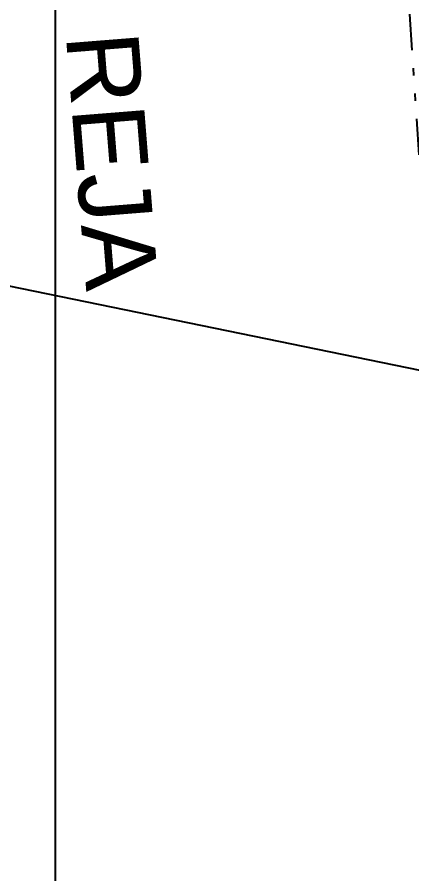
# Model space of a CAD drawing. Extents: x 352140 to 354978, y 6304672 to 6307963.
# Drawn here: x 352299.47 to 352304.93, y 6305413.23 to 6305425.08 of the extents above; entities that cross this region are included whole.
import ezdxf
from ezdxf import colors
from ezdxf.entities.mleader import LeaderData, LeaderLine
from ezdxf.math import Vec2, Vec3

# ---------------------------------------------------------------- set-up
doc = ezdxf.new("R2010")
doc.units = 0
for name, pattern in [('DASHDOT', [1, 0.5, -0.25, 0, -0.25]), ('DASHED', [19.049999999999997, 12.7, -6.35]), ('DIVIDE', [1.25, 0.5, -0.25, 0, -0.25, 0, -0.25])]:
    doc.linetypes.add(name, pattern=pattern)
doc.layers.get('0').update_dxf_attribs({"linetype": 'CONTINUOUS'})
for name, color, linetype in [('01_Dem Ext_Vereda HC', 1, 'CONTINUOUS'), ('03_S2_Pav ext_Borde vereda', 7, 'CONTINUOUS'), ('05_All ext_Txt', 4, 'CONTINUOUS'), ('1-coordenadas', 8, 'CONTINUOUS'), ('1-LINEA DE CIERRO', 7, 'DIVIDE'), ('1-TEXTOS', 7, 'CONTINUOUS'), ('2-ACHURADO PAVIMENTO HORMIGON 3', 8, 'CONTINUOUS')]:
    doc.layers.add(name, color=color, linetype=linetype)
doc.layers.add('0_ASD_LINEA OFICIAL', color=253, linetype='DASHDOT', lineweight=20)
doc.styles.add('ROMANS', font='romans.shx', dxfattribs={"width": 0.75})
doc.styles.add('TEXTIS', font='arial.ttf', dxfattribs={"height": 2})

# ---------------------------------------------------------------- blocks, each defined once
blk = doc.blocks.new('COORDENADAS')
at = {"layer": '1-coordenadas'}
blk.add_line((120, -900.625), (120, -0.625), dxfattribs=at)
blk = doc.blocks.new('_Dot')
at = {"color": 0, "linetype": 'ByBlock', "lineweight": -2}
blk.add_line((-0.5, 0), (-1, 0), dxfattribs=at)
at = {"color": 0, "linetype": 'ByBlock', "const_width": 0.5}
blk.add_lwpolyline([(-0.25, 0, 1), (0.25, 0, 1)], format="xyb", close=True, dxfattribs=at)
blk = doc.blocks.new('A$C27410629')
at = {"layer": '0_ASD_LINEA OFICIAL', "ltscale": 8, "const_width": 0.5}
blk.add_lwpolyline([(108.2221276874889, 588.5412650801409), (107.3695120473967, 588.3108700874454), (106.3373067426874, 601.540489971927), (104.8399032004672, 620.7324855824099), (103.4370467598928, 638.9969361613603), (100.0072314411082, 685.3691653500409, 7.916786295022778e-05), (97.12729606317225, 721.6370601835806, 0.004750322554390458), (91.9126415367391, 781.0934453131649), (90.32654717257537, 798.241543049282), (85.38492037547985, 850.5229603688331), (80.53236033739813, 904.7807716003717), (78.45888305734843, 929.699225202492), (27.91760419635102, 924.0142686425806), (25.43836274091154, 972.681132629803), (22.6721831044224, 1024.686115636478), (83.11954794381745, 1027.794125205295, -6.479694240441707e-14)], format="xyb", dxfattribs=at)

msp = doc.modelspace()

# ---------------------------------------------------------------- hatches: boundary and pattern name
at = {"layer": '01_Dem Ext_Vereda HC'}
h = msp.add_hatch(dxfattribs=at)
h.set_pattern_fill('ANSI37', color=256, scale=0.1, style=0)
h.set_pattern_definition([(45, (-2097.356183636992, 416.1615817788988), (-0.2245064030267289, 0.2245064030267289), []), (135, (-2097.356183636992, 416.1615817788988), (-0.2245064030267289, -0.2245064030267288), [])])
edge = h.paths.add_edge_path()
edge.add_line((352324.6266672374, 6305354.217633853), (352323.7537669337, 6305365.376902693))
edge.add_line((352323.7537669337, 6305365.376902693), (352321.9593746307, 6305388.288286769))
edge.add_line((352321.9593746307, 6305388.288286769), (352321.0200408547, 6305399.735646904))
edge.add_line((352321.0200408547, 6305399.735646904), (352319.7262012243, 6305417.010371418))
edge.add_line((352319.7262012243, 6305417.010371418), (352318.8092220062, 6305429.361490522))
edge.add_line((352318.8092220062, 6305429.361490522), (352318.5785960642, 6305432.409537219))
edge.add_line((352318.5785960642, 6305432.409537219), (352318.5435880136, 6305432.787140763))
edge.add_line((352318.5435880136, 6305432.787140763), (352317.6023191487, 6305444.364548027))
edge.add_line((352317.6023191487, 6305444.364548027), (352316.9477372395, 6305453.40108229))
edge.add_line((352316.9477372395, 6305453.40108229), (352316.3764754368, 6305460.379033849))
edge.add_line((352316.3764754368, 6305460.379033849), (352316.1927936507, 6305463.171302819))
edge.add_line((352316.1927936507, 6305463.171302819), (352315.8276912471, 6305467.827687815))
edge.add_line((352315.8276912471, 6305467.827687815), (352315.1326527215, 6305476.709845068))
edge.add_line((352315.1326527215, 6305476.709845068), (352314.3995475582, 6305486.469717496))
edge.add_line((352314.3995475582, 6305486.469717496), (352313.7052213575, 6305495.144837329))
edge.add_line((352313.7052213575, 6305495.144837329), (352312.7520130329, 6305507.985593495))
edge.add_line((352312.7520130329, 6305507.985593495), (352311.9228655641, 6305518.751117889))
edge.add_line((352311.9228655641, 6305518.751117889), (352311.3465869891, 6305530.828792168))
edge.add_line((352311.3465869891, 6305530.828792168), (352311.4195467787, 6305536.178308116))
edge.add_line((352311.4195467787, 6305536.178308116), (352311.048468859, 6305538.191454701))
edge.add_line((352311.048468859, 6305538.191454701), (352311.427776185, 6305540.600735082))
edge.add_line((352311.427776185, 6305540.600735082), (352312.8705591141, 6305541.960995138))
edge.add_line((352312.8705591141, 6305541.960995138), (352312.31949269, 6305548.006508416))
edge.add_line((352312.31949269, 6305548.006508416), (352310.4906650469, 6305552.125069628))
edge.add_line((352310.4906650469, 6305552.125069628), (352309.8570706255, 6305554.800468497))
edge.add_line((352309.8570706255, 6305554.800468497), (352308.8419464871, 6305562.042501912))
edge.add_line((352308.8419464871, 6305562.042501912), (352307.8405396196, 6305562.780497363))
edge.add_line((352307.8405396196, 6305562.780497363), (352306.9353777597, 6305569.137672993))
edge.add_line((352306.9353777597, 6305569.137672993), (352305.3234242427, 6305578.158408377))
edge.add_line((352305.3234242427, 6305578.158408377), (352304.3546765021, 6305583.786501821))
edge.add_line((352304.3546765021, 6305583.786501821), (352303.2696380663, 6305583.729725129))
edge.add_line((352303.2696380663, 6305583.729725129), (352303.3009971211, 6305583.500198203))
edge.add_line((352303.3009971211, 6305583.500198203), (352304.5512827569, 6305576.329439399))
edge.add_line((352304.5512827569, 6305576.329439399), (352306.0125797477, 6305568.087194613))
edge.add_line((352306.0125797477, 6305568.087194613), (352306.8646864785, 6305561.915884937))
edge.add_line((352306.8646864785, 6305561.915884937), (352307.715091197, 6305555.322549073))
edge.add_line((352307.715091197, 6305555.322549073), (352308.8328763297, 6305550.640208163))
edge.add_line((352308.8328763297, 6305550.640208163), (352310.8845499516, 6305546.636122581))
edge.add_line((352310.8845499516, 6305546.636122581), (352311.4118078087, 6305543.877401835))
edge.add_line((352311.4118078087, 6305543.877401835), (352310.0298559864, 6305538.727697945))
edge.add_line((352310.0298559864, 6305538.727697945), (352309.4795361236, 6305534.303879227))
edge.add_line((352309.4795361236, 6305534.303879227), (352309.4116323916, 6305528.202188144))
edge.add_line((352309.4116323916, 6305528.202188144), (352309.9602134333, 6305517.592138763))
edge.add_line((352309.9602134333, 6305517.592138763), (352310.7317896371, 6305507.798651174))
edge.add_line((352310.7317896371, 6305507.798651174), (352311.5892006893, 6305496.734640315))
edge.add_line((352311.5892006893, 6305496.734640315), (352312.4097474329, 6305486.120271561))
edge.add_line((352312.4097474329, 6305486.120271561), (352313.1743920251, 6305476.77195018))
edge.add_line((352313.1743920251, 6305476.77195018), (352313.9709888658, 6305466.097954232))
edge.add_line((352313.9709888658, 6305466.097954232), (352314.6863197582, 6305456.478381753))
edge.add_line((352314.6863197582, 6305456.478381753), (352315.5798657753, 6305445.044750461))
edge.add_line((352315.5798657753, 6305445.044750461), (352316.3973005981, 6305434.297414357))
edge.add_line((352316.3973005981, 6305434.297414357), (352317.1973757394, 6305423.905398732))
edge.add_line((352317.1973757394, 6305423.905398732), (352317.9587768157, 6305413.912047522))
edge.add_line((352317.9587768157, 6305413.912047522), (352318.733574962, 6305404.132510526))
edge.add_line((352318.733574962, 6305404.132510526), (352319.3187164374, 6305396.328234362))
edge.add_line((352319.3187164374, 6305396.328234362), (352320.064715064, 6305387.254243672))
edge.add_line((352320.064715064, 6305387.254243672), (352320.856391366, 6305376.522318559))
edge.add_line((352320.856391366, 6305376.522318559), (352321.696, 6305366.337))
edge.add_line((352321.696, 6305366.337), (352322.335, 6305357.95))
edge.add_line((352322.335, 6305357.95), (352322.753, 6305354.269))
edge.add_line((352322.753, 6305354.269), (352323.012, 6305353.793))
edge.add_arc((352326.6047092786, 6305355.063878855), 3.810865128181641, 199.4806371982039, 277.2872156517105)
edge.add_line((352327.0880919304, 6305351.283794962), (352327.1510651556, 6305351.78185584))
edge.add_line((352327.1510651556, 6305351.78185584), (352335.9051114499, 6305354.568673877))
edge.add_line((352335.9051114499, 6305354.568673877), (352346.0273239819, 6305357.940035836))
edge.add_line((352346.0273239819, 6305357.940035836), (352352.723032463, 6305360.445179773))
edge.add_line((352352.723032463, 6305360.445179773), (352352.4089974248, 6305361.283328012))
edge.add_line((352352.4089974248, 6305361.283328012), (352346.3781137528, 6305359.047828827))
edge.add_line((352346.3781137528, 6305359.047828827), (352335.6529403849, 6305355.469693946))
edge.add_line((352335.6529403849, 6305355.469693946), (352326.8674186321, 6305352.672855814))
edge.add_line((352326.8674186321, 6305352.672855814), (352325.6496073931, 6305353.072245081))
edge.add_line((352325.6496073931, 6305353.072245081), (352324.6266672374, 6305354.217633853))
at = {"layer": '2-ACHURADO PAVIMENTO HORMIGON 3'}
h = msp.add_hatch(dxfattribs=at)
h.set_pattern_fill('ANSI31', color=256, scale=0.2)
h.set_pattern_definition([(45, (0, 0), (-0.4490128060534577, 0.4490128060534577), [])])
edge = h.paths.add_edge_path()
edge.add_line((352341.0348473429, 6305348.179309698), (352347.0716448119, 6305350.196699426))
edge.add_line((352347.0716448119, 6305350.196699426), (352352.0018807434, 6305351.935626297))
edge.add_line((352352.0018807434, 6305351.935626297), (352360.5126634788, 6305355.191885228))
edge.add_line((352360.5126634788, 6305355.191885228), (352362.0476627334, 6305355.793055064))
edge.add_arc((352331.3532462552, 6305347.075359683), 31.90839099206973, 15.85537745120892, 28.55959861651169)
edge.add_line((352359.3790338213, 6305362.32988842), (352358.5918719186, 6305362.021248654))
edge.add_line((352358.5918719186, 6305362.021248654), (352346.5305885138, 6305357.502212625))
edge.add_line((352346.5305885138, 6305357.502212625), (352337.5139999997, 6305354.407000001))
edge.add_line((352337.5139999997, 6305354.407000001), (352329.5635772923, 6305351.85204692))
edge.add_line((352329.5635772923, 6305351.85204692), (352329.4771615827, 6305351.821504077))
edge.add_line((352329.4771615827, 6305351.821504077), (352329.9523450693, 6305350.430403907))
edge.add_line((352329.9523450693, 6305350.430403907), (352327.1134039041, 6305349.460654931))
edge.add_line((352327.1134039041, 6305349.460654931), (352326.6484762697, 6305350.821731089))
edge.add_line((352326.6484762697, 6305350.821731089), (352312.7508887121, 6305345.9073937))
edge.add_arc((211152.5794278269, 6660793.690470711), 382451.7230987831, 291.65873842918313, 291.65967784238387, ccw=False)
edge.add_line((352306.9229999997, 6305343.593000001), (352300.0479282673, 6305340.901019136))
edge.add_arc((352331.3532462544, 6305347.075359684), 31.90839098846519, 191.157233502384, 191.9125623439328)
edge.add_arc((352331.3532463114, 6305347.0753597), 31.90839104754458, 191.9125623506066, 203.8174404823586)
edge.add_line((352302.1622763111, 6305334.189992431), (352309.3949999997, 6305337.044000001))
edge.add_line((352309.3949999997, 6305337.044000001), (352316.5780000027, 6305339.886000002))
edge.add_arc((352317.5364766959, 6305337.463502437), 2.605220148732561, 97.7143407686001, 111.58654617610819, ccw=False)
edge.add_line((352317.1867670065, 6305340.045144387), (352327.4085527985, 6305343.677931249))
edge.add_line((352327.4085527985, 6305343.677931249), (352335.4409999997, 6305346.276000001))
edge.add_line((352335.4409999997, 6305346.276000001), (352341.0348473429, 6305348.179309698))
edge = h.paths.add_edge_path()
edge.add_arc((352331.3532462571, 6305347.075359683), 31.90839098976456, 336.6743346874491, 358.2614049948605)
edge.add_line((352363.2469482152, 6305346.107273435), (352363.0887325014, 6305346.044823712))
edge.add_line((352363.0887325014, 6305346.044823712), (352337.0099999997, 6305336.469000001))
edge.add_line((352337.0099999997, 6305336.469000001), (352330.9692227557, 6305334.226451832))
edge.add_line((352330.9692227557, 6305334.226451832), (352314.0539451301, 6305328.004732633))
edge.add_line((352314.0539451301, 6305328.004732633), (352311.6669999997, 6305327.111))
edge.add_line((352311.6669999997, 6305327.111), (352307.733176343, 6305325.6222081))
edge.add_arc((352331.3532462571, 6305347.075359684), 31.90839099141789, 222.2475950990737, 246.4800105776808)
edge.add_line((352318.6195969011, 6305317.817889019), (352334.9091964439, 6305324.257568915))
edge.add_line((352334.9091964439, 6305324.257568915), (352360.6537359535, 6305334.441012881))

# ---------------------------------------------------------------- linework, layer by layer
at = {"layer": '1-LINEA DE CIERRO', "flags": 128}
msp.add_lwpolyline([(352299.6018068924, 6305350.23629529, 0.1203767744878262), (352307.032, 6305359.353, 0.06796826283052225), (352309.162, 6305366.037, 0.1515238194357282), (352307.46, 6305380.28), (352307.085, 6305381.017), (352305.235, 6305387.713), (352304.167, 6305395.34), (352304.115, 6305403.033), (352304.961, 6305410.681), (352305.341, 6305418.372), (352304.841, 6305426.038), (352304.282, 6305433.669)], format="xyb", dxfattribs=at)

# ---------------------------------------------------------------- block references
at = {"color": 252, "linetype": 'DASHED'}
msp.add_blockref('COORDENADAS', (352180, 6306200.625), dxfattribs=at)
at = {"layer": '03_S2_Pav ext_Borde vereda', "linetype": 'Continuous'}
msp.add_blockref('A$C27410629', (352203.9623478023, 6304761.713605438), dxfattribs=at)

# ---------------------------------------------------------------- texts
at = {"layer": '1-TEXTOS', "style": 'TEXTIS'}
msp.add_text('CIERRO REJA', height=1, rotation=274.5615899611522, dxfattribs=at).set_placement((352299.681519081, 6305430.636696225))

# ---------------------------------------------------------------- leaders
at = {"layer": '05_All ext_Txt'}
ml = msp.add_multileader_mtext('Standard', dxfattribs=at)
ml.set_content('{\\C256;COLECTOR N°1 \\PHDPE DN 375\\PL=33.4m i=1.5%}', color=2, style='ROMANS')
ml.set_leader_properties(color=7)
ml.set_arrow_properties(name='DOT')
ml.build(insert=Vec2(0, 0))
ml.multileader.update_dxf_attribs({"text_left_attachment_type": 6, "text_right_attachment_type": 6, "dogleg_length": 0.4164050059420628, "arrow_head_size": 0.5})
ctx = ml.context
ctx.base_point, ctx.char_height, ctx.arrow_head_size, ctx.landing_gap_size, ctx.plane_origin, ctx.plane_x_axis, ctx.plane_y_axis = Vec3(352283.3623990965, 6305422.465344037, 7.602486918246009e-08), 1, 0.5, 0.05000000250530529, Vec3(352338.3425807382, 6305418.206827904, -1.369970474883214e-07), Vec3(1, -1.387778780781446e-15, -3.517525297178413e-09), Vec3(1.403991249853975e-15, 1, 4.609055430399856e-09)
ctx.left_attachment, ctx.right_attachment = 6, 6
notes = []
notes.append((ctx, [(1, (1, 1, 0), (352293.9670139622, 6305422.465344037, 3.872286812583193e-08), (-1, 1.387778780781445e-15, 3.517525297178411e-09), 1.040329146316736, [(1, [(352313.6859528534, 6305418.421453577, -4.927751353480229e-08)], 0, [])])]))
ctx.mtext.insert, ctx.mtext.text_direction, ctx.mtext.rotation, ctx.mtext.width, ctx.mtext.line_spacing_factor, ctx.mtext.line_spacing_style, ctx.mtext.flow_direction, ctx.mtext.extrusion = Vec3(352283.412399099, 6305423.665344037, 8.137985942526852e-08), Vec3(1, -1.387778780781446e-15, -3.517525297178413e-09), 6.283185307179584, 15.87366248206227, 0.8999999999999998, 2, 5, Vec3(3.517525297178408e-09, -4.609055430399862e-09, 1)
ml = msp.add_multileader_mtext('Standard', dxfattribs=at)
ml.set_content('{\\C256;C.I. n°3\\PCA=673.15\\PCRe=671.88\\PCRs=671.86\\PH=1.29m}', color=2, style='ROMANS')
ml.set_leader_properties(color=7)
ml.set_arrow_properties(name='DOT')
ml.build(insert=Vec2(0, 0))
ml.multileader.update_dxf_attribs({"text_left_attachment_type": 6, "text_right_attachment_type": 6, "dogleg_length": 0.4164050059420628, "arrow_head_size": 0.5})
ctx = ml.context
ctx.base_point, ctx.char_height, ctx.arrow_head_size, ctx.landing_gap_size, ctx.plane_origin, ctx.plane_x_axis, ctx.plane_y_axis = Vec3(352283.361492094, 6305416.913582171, 3.821069328371715e-08), 1, 0.5, 0.05000000250530529, Vec3(352348.0937225844, 6305372.903371065, -1.621189878744659e-07), Vec3(1, -2.775557561562891e-16, -5.041539005118686e-09), Vec3(2.631196363540177e-16, 1, -2.863435111305193e-09)
ctx.left_attachment, ctx.right_attachment = 6, 6
notes.append((ctx, [(1, (1, 1, 0), (352291.287535531, 6305416.913582171, -1.74876386039321e-09), (-1, 2.775557561562891e-16, 5.041539005118686e-09), 1.040329146316736, [(0, [(352314.5334349248, 6305403.277383241, -7.989749356262395e-08)], 0, [])])]))
ctx.mtext.insert, ctx.mtext.text_direction, ctx.mtext.width, ctx.mtext.line_spacing_factor, ctx.mtext.line_spacing_style, ctx.mtext.flow_direction, ctx.mtext.extrusion = Vec3(352283.4114920965, 6305418.113582171, 3.452249418726439e-08), Vec3(1, -2.775557561562891e-16, -5.041539005118686e-09), 6.728604887088298, 0.8999999999999998, 2, 5, Vec3(5.041539005118687e-09, 2.863435111305191e-09, 1)
for ctx, leaders in notes:
    for number, flags, end, landing, length, lines in leaders:
        leader = LeaderData()
        leader.index, (leader.has_last_leader_line, leader.has_dogleg_vector, leader.attachment_direction) = number, flags
        leader.last_leader_point, leader.dogleg_vector, leader.dogleg_length = Vec3(end), Vec3(landing), length
        for number, points, colour, breaks in lines:
            line = LeaderLine()
            line.index, line.vertices, line.color, line.breaks = number, Vec3.list(points), colors.encode_raw_color(colour), breaks
            leader.lines.append(line)
        ctx.leaders.append(leader)

doc.saveas('drawing.dxf')
